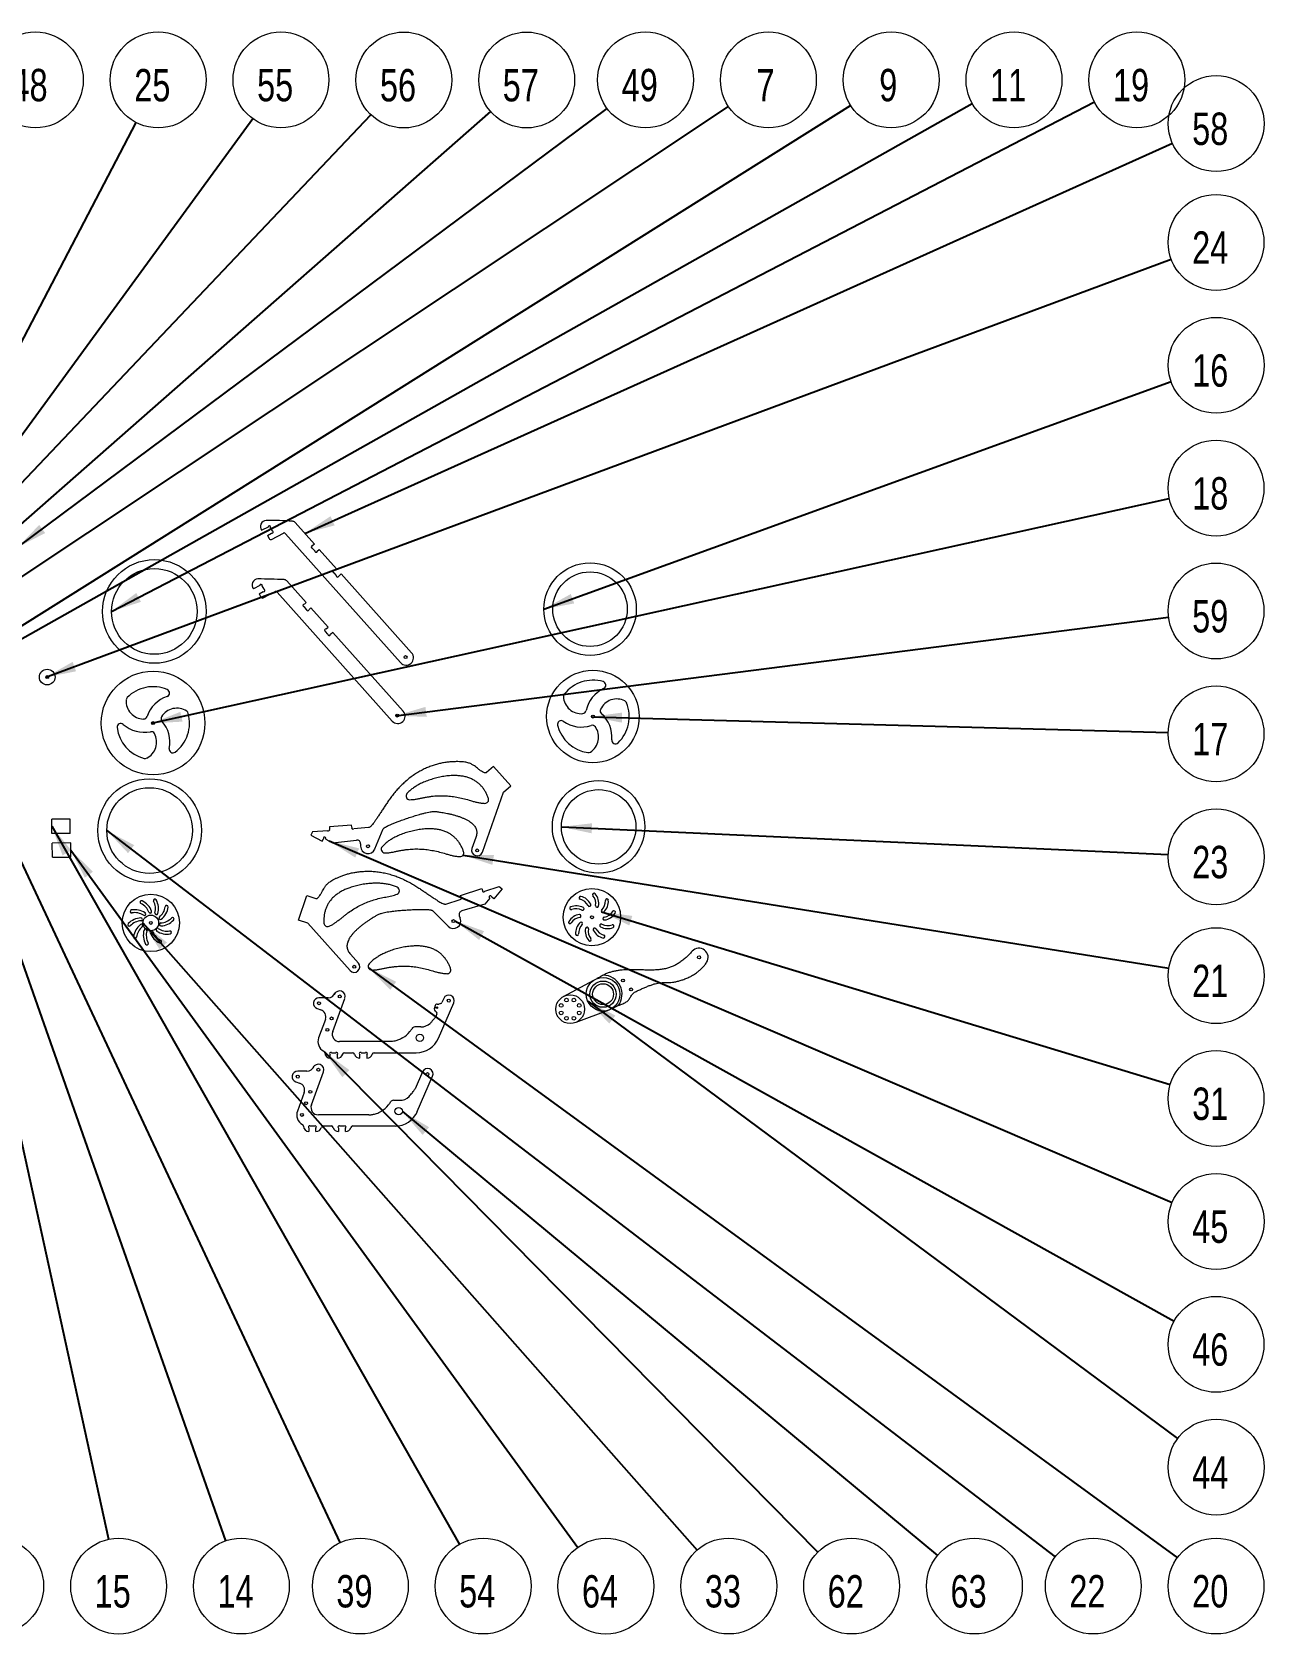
# Paper-space layout 'Feuille1' of a CAD drawing. Header units: millimetres. Extents: x 11 to 540, y -252 to 207.
# Drawn here: x 148.4 to 281.6, y 25.5 to 198.6 of the extents above; entities that cross this region are included whole.
import ezdxf

# ---------------------------------------------------------------- set-up
doc = ezdxf.new("R2010")
doc.units = ezdxf.units.MM
doc.styles.add('SLDTEXTSTYLE0', font='TXT', dxfattribs={"width": 0.75})
doc.dimstyles.new('SLDDIMSTYLE0', dxfattribs={"dimtxt": 0, "dimasz": 3.302, "dimexe": 0, "dimexo": 0.0625, "dimgap": 0, "dimtad": 0, "dimtih": 1, "dimtoh": 1, "dimdec": 0, "dimrnd": 1e-09, "dimzin": 0, "dimdsep": 46, "dimtxsty": 'Standard', "dimsah": 1, "dimcen": 0.09, "dimadec": 0, "dimazin": 0, "dimtfac": 3.302, "dimtdec": 0, "dimtofl": 0, "dimtmove": 0, "dimatfit": 3, "dimfxl": 1, "dimfrac": 2, "dimtolj": 1, "dimtzin": 0, "dimarcsym": 0})

# ---------------------------------------------------------------- blocks, each defined once
blk = doc.blocks.new('SW_NOTE_68')
at = {"color": 0, "linetype": 'Continuous', "lineweight": 0}
blk.add_circle((1.98, 4.78), 5.18, dxfattribs=at)
at = {"color": 0, "linetype": 'Continuous', "lineweight": 0, "insert": (-0.6, 5.97), "char_height": 3.5, "attachment_point": 1, "style": 'SLDTEXTSTYLE0'}
blk.add_mtext('48', dxfattribs=at)
blk = doc.blocks.new('SW_NOTE_69')
at = {"color": 0, "linetype": 'Continuous', "lineweight": 0}
blk.add_circle((2.39, 4.59), 5.18, dxfattribs=at)
at = {"color": 0, "linetype": 'Continuous', "lineweight": 0, "insert": (-0.19, 5.77), "char_height": 3.5, "attachment_point": 1, "style": 'SLDTEXTSTYLE0'}
blk.add_mtext('25', dxfattribs=at)
blk = doc.blocks.new('SW_NOTE_70')
at = {"color": 0, "linetype": 'Continuous', "lineweight": 0}
blk.add_circle((3.05, 4.18), 5.18, dxfattribs=at)
at = {"color": 0, "linetype": 'Continuous', "lineweight": 0, "insert": (0.47, 5.37), "char_height": 3.5, "attachment_point": 1, "style": 'SLDTEXTSTYLE0'}
blk.add_mtext('55', dxfattribs=at)
blk = doc.blocks.new('SW_NOTE_71')
at = {"color": 0, "linetype": 'Continuous', "lineweight": 0}
blk.add_circle((3.56, 3.75), 5.18, dxfattribs=at)
at = {"color": 0, "linetype": 'Continuous', "lineweight": 0, "insert": (0.98, 4.94), "char_height": 3.5, "attachment_point": 1, "style": 'SLDTEXTSTYLE0'}
blk.add_mtext('56', dxfattribs=at)
blk = doc.blocks.new('SW_NOTE_72')
at = {"color": 0, "linetype": 'Continuous', "lineweight": 0}
blk.add_circle((3.89, 3.41), 5.18, dxfattribs=at)
at = {"color": 0, "linetype": 'Continuous', "lineweight": 0, "insert": (1.3, 4.6), "char_height": 3.5, "attachment_point": 1, "style": 'SLDTEXTSTYLE0'}
blk.add_mtext('57', dxfattribs=at)
blk = doc.blocks.new('SW_NOTE_73')
at = {"color": 0, "linetype": 'Continuous', "lineweight": 0}
blk.add_circle((4.15, 3.09), 5.18, dxfattribs=at)
at = {"color": 0, "linetype": 'Continuous', "lineweight": 0, "insert": (1.57, 4.28), "char_height": 3.5, "attachment_point": 1, "style": 'SLDTEXTSTYLE0'}
blk.add_mtext('49', dxfattribs=at)
blk = doc.blocks.new('SW_NOTE_74')
at = {"color": 0, "linetype": 'Continuous', "lineweight": 0}
blk.add_circle((4.31, 2.87), 5.18, dxfattribs=at)
at = {"color": 0, "linetype": 'Continuous', "lineweight": 0, "insert": (3.02, 4.05), "char_height": 3.5, "attachment_point": 1, "style": 'SLDTEXTSTYLE0'}
blk.add_mtext('7', dxfattribs=at)
blk = doc.blocks.new('SW_NOTE_75')
at = {"color": 0, "linetype": 'Continuous', "lineweight": 0}
blk.add_circle((4.38, 2.75), 5.18, dxfattribs=at)
at = {"color": 0, "linetype": 'Continuous', "lineweight": 0, "insert": (3.09, 3.94), "char_height": 3.5, "attachment_point": 1, "style": 'SLDTEXTSTYLE0'}
blk.add_mtext('9', dxfattribs=at)
blk = doc.blocks.new('SW_NOTE_76')
at = {"color": 0, "linetype": 'Continuous', "lineweight": 0}
blk.add_circle((4.51, 2.54), 5.18, dxfattribs=at)
at = {"color": 0, "linetype": 'Continuous', "lineweight": 0, "insert": (1.92, 3.72), "char_height": 3.5, "attachment_point": 1, "style": 'SLDTEXTSTYLE0'}
blk.add_mtext('11', dxfattribs=at)
blk = doc.blocks.new('SW_NOTE_77')
at = {"color": 0, "linetype": 'Continuous', "lineweight": 0}
blk.add_circle((4.59, 2.38), 5.18, dxfattribs=at)
at = {"color": 0, "linetype": 'Continuous', "lineweight": 0, "insert": (2.01, 3.57), "char_height": 3.5, "attachment_point": 1, "style": 'SLDTEXTSTYLE0'}
blk.add_mtext('19', dxfattribs=at)
blk = doc.blocks.new('SW_NOTE_78')
at = {"color": 0, "linetype": 'Continuous', "lineweight": 0}
blk.add_circle((4.72, 2.12), 5.18, dxfattribs=at)
at = {"color": 0, "linetype": 'Continuous', "lineweight": 0, "insert": (2.13, 3.31), "char_height": 3.5, "attachment_point": 1, "style": 'SLDTEXTSTYLE0'}
blk.add_mtext('58', dxfattribs=at)
blk = doc.blocks.new('SW_NOTE_79')
at = {"color": 0, "linetype": 'Continuous', "lineweight": 0}
blk.add_circle((4.85, 1.8), 5.18, dxfattribs=at)
at = {"color": 0, "linetype": 'Continuous', "lineweight": 0, "insert": (2.27, 2.99), "char_height": 3.5, "attachment_point": 1, "style": 'SLDTEXTSTYLE0'}
blk.add_mtext('24', dxfattribs=at)
blk = doc.blocks.new('SW_NOTE_80')
at = {"color": 0, "linetype": 'Continuous', "lineweight": 0}
blk.add_circle((4.87, 1.76), 5.18, dxfattribs=at)
at = {"color": 0, "linetype": 'Continuous', "lineweight": 0, "insert": (2.28, 2.95), "char_height": 3.5, "attachment_point": 1, "style": 'SLDTEXTSTYLE0'}
blk.add_mtext('16', dxfattribs=at)
blk = doc.blocks.new('SW_NOTE_81')
at = {"color": 0, "linetype": 'Continuous', "lineweight": 0}
blk.add_circle((5.05, 1.12), 5.18, dxfattribs=at)
at = {"color": 0, "linetype": 'Continuous', "lineweight": 0, "insert": (2.47, 2.3), "char_height": 3.5, "attachment_point": 1, "style": 'SLDTEXTSTYLE0'}
blk.add_mtext('18', dxfattribs=at)
blk = doc.blocks.new('SW_NOTE_82')
at = {"color": 0, "linetype": 'Continuous', "lineweight": 0}
blk.add_circle((5.13, 0.66), 5.18, dxfattribs=at)
at = {"color": 0, "linetype": 'Continuous', "lineweight": 0, "insert": (2.55, 1.84), "char_height": 3.5, "attachment_point": 1, "style": 'SLDTEXTSTYLE0'}
blk.add_mtext('59', dxfattribs=at)
blk = doc.blocks.new('SW_NOTE_83')
at = {"color": 0, "linetype": 'Continuous', "lineweight": 0}
blk.add_circle((5.17, -0.14), 5.18, dxfattribs=at)
at = {"color": 0, "linetype": 'Continuous', "lineweight": 0, "insert": (2.59, 1.04), "char_height": 3.5, "attachment_point": 1, "style": 'SLDTEXTSTYLE0'}
blk.add_mtext('17', dxfattribs=at)
blk = doc.blocks.new('SW_NOTE_84')
at = {"color": 0, "linetype": 'Continuous', "lineweight": 0}
blk.add_circle((5.17, -0.24), 5.18, dxfattribs=at)
at = {"color": 0, "linetype": 'Continuous', "lineweight": 0, "insert": (2.58, 0.95), "char_height": 3.5, "attachment_point": 1, "style": 'SLDTEXTSTYLE0'}
blk.add_mtext('23', dxfattribs=at)
blk = doc.blocks.new('SW_NOTE_85')
at = {"color": 0, "linetype": 'Continuous', "lineweight": 0}
blk.add_circle((5.11, -0.82), 5.18, dxfattribs=at)
at = {"color": 0, "linetype": 'Continuous', "lineweight": 0, "insert": (2.52, 0.37), "char_height": 3.5, "attachment_point": 1, "style": 'SLDTEXTSTYLE0'}
blk.add_mtext('21', dxfattribs=at)
blk = doc.blocks.new('SW_NOTE_86')
at = {"color": 0, "linetype": 'Continuous', "lineweight": 0}
blk.add_circle((4.95, -1.5), 5.18, dxfattribs=at)
at = {"color": 0, "linetype": 'Continuous', "lineweight": 0, "insert": (2.37, -0.32), "char_height": 3.5, "attachment_point": 1, "style": 'SLDTEXTSTYLE0'}
blk.add_mtext('31', dxfattribs=at)
blk = doc.blocks.new('SW_NOTE_87')
at = {"color": 0, "linetype": 'Continuous', "lineweight": 0}
blk.add_circle((4.76, -2.04), 5.18, dxfattribs=at)
at = {"color": 0, "linetype": 'Continuous', "lineweight": 0, "insert": (2.17, -0.85), "char_height": 3.5, "attachment_point": 1, "style": 'SLDTEXTSTYLE0'}
blk.add_mtext('45', dxfattribs=at)
blk = doc.blocks.new('SW_NOTE_88')
at = {"color": 0, "linetype": 'Continuous', "lineweight": 0}
blk.add_circle((4.16, -3.08), 5.18, dxfattribs=at)
at = {"color": 0, "linetype": 'Continuous', "lineweight": 0, "insert": (1.57, -1.9), "char_height": 3.5, "attachment_point": 1, "style": 'SLDTEXTSTYLE0'}
blk.add_mtext('44', dxfattribs=at)
blk = doc.blocks.new('SW_NOTE_89')
at = {"color": 0, "linetype": 'Continuous', "lineweight": 0}
blk.add_circle((4.52, -2.52), 5.18, dxfattribs=at)
at = {"color": 0, "linetype": 'Continuous', "lineweight": 0, "insert": (1.94, -1.33), "char_height": 3.5, "attachment_point": 1, "style": 'SLDTEXTSTYLE0'}
blk.add_mtext('46', dxfattribs=at)
blk = doc.blocks.new('SW_NOTE_90')
at = {"color": 0, "linetype": 'Continuous', "lineweight": 0}
blk.add_circle((4.18, -3.05), 5.18, dxfattribs=at)
at = {"color": 0, "linetype": 'Continuous', "lineweight": 0, "insert": (1.6, -1.86), "char_height": 3.5, "attachment_point": 1, "style": 'SLDTEXTSTYLE0'}
blk.add_mtext('20', dxfattribs=at)
blk = doc.blocks.new('SW_NOTE_91')
at = {"color": 0, "linetype": 'Continuous', "lineweight": 0}
blk.add_circle((3.98, -3.3), 5.18, dxfattribs=at)
at = {"color": 0, "linetype": 'Continuous', "lineweight": 0, "insert": (1.4, -2.12), "char_height": 3.5, "attachment_point": 1, "style": 'SLDTEXTSTYLE0'}
blk.add_mtext('63', dxfattribs=at)
blk = doc.blocks.new('SW_NOTE_92')
at = {"color": 0, "linetype": 'Continuous', "lineweight": 0}
blk.add_circle((3.64, -3.68), 5.18, dxfattribs=at)
at = {"color": 0, "linetype": 'Continuous', "lineweight": 0, "insert": (1.05, -2.5), "char_height": 3.5, "attachment_point": 1, "style": 'SLDTEXTSTYLE0'}
blk.add_mtext('62', dxfattribs=at)
blk = doc.blocks.new('SW_NOTE_93')
at = {"color": 0, "linetype": 'Continuous', "lineweight": 0}
blk.add_circle((4.11, -3.15), 5.18, dxfattribs=at)
at = {"color": 0, "linetype": 'Continuous', "lineweight": 0, "insert": (1.52, -1.96), "char_height": 3.5, "attachment_point": 1, "style": 'SLDTEXTSTYLE0'}
blk.add_mtext('22', dxfattribs=at)
blk = doc.blocks.new('SW_NOTE_94')
at = {"color": 0, "linetype": 'Continuous', "lineweight": 0}
blk.add_circle((3.43, -3.88), 5.18, dxfattribs=at)
at = {"color": 0, "linetype": 'Continuous', "lineweight": 0, "insert": (0.84, -2.69), "char_height": 3.5, "attachment_point": 1, "style": 'SLDTEXTSTYLE0'}
blk.add_mtext('33', dxfattribs=at)
blk = doc.blocks.new('SW_NOTE_95')
at = {"color": 0, "linetype": 'Continuous', "lineweight": 0}
blk.add_circle((3.04, -4.19), 5.18, dxfattribs=at)
at = {"color": 0, "linetype": 'Continuous', "lineweight": 0, "insert": (0.46, -3), "char_height": 3.5, "attachment_point": 1, "style": 'SLDTEXTSTYLE0'}
blk.add_mtext('64', dxfattribs=at)
blk = doc.blocks.new('SW_NOTE_96')
at = {"color": 0, "linetype": 'Continuous', "lineweight": 0}
blk.add_circle((2.56, -4.5), 5.18, dxfattribs=at)
at = {"color": 0, "linetype": 'Continuous', "lineweight": 0, "insert": (-0.03, -3.31), "char_height": 3.5, "attachment_point": 1, "style": 'SLDTEXTSTYLE0'}
blk.add_mtext('54', dxfattribs=at)
blk = doc.blocks.new('SW_NOTE_97')
at = {"color": 0, "linetype": 'Continuous', "lineweight": 0}
blk.add_circle((2.2, -4.69), 5.18, dxfattribs=at)
at = {"color": 0, "linetype": 'Continuous', "lineweight": 0, "insert": (-0.39, -3.5), "char_height": 3.5, "attachment_point": 1, "style": 'SLDTEXTSTYLE0'}
blk.add_mtext('39', dxfattribs=at)
blk = doc.blocks.new('SW_NOTE_98')
at = {"color": 0, "linetype": 'Continuous', "lineweight": 0}
blk.add_circle((1.72, -4.88), 5.18, dxfattribs=at)
at = {"color": 0, "linetype": 'Continuous', "lineweight": 0, "insert": (-0.87, -3.7), "char_height": 3.5, "attachment_point": 1, "style": 'SLDTEXTSTYLE0'}
blk.add_mtext('14', dxfattribs=at)
blk = doc.blocks.new('SW_NOTE_99')
at = {"color": 0, "linetype": 'Continuous', "lineweight": 0}
blk.add_circle((1.11, -5.06), 5.18, dxfattribs=at)
at = {"color": 0, "linetype": 'Continuous', "lineweight": 0, "insert": (-1.48, -3.87), "char_height": 3.5, "attachment_point": 1, "style": 'SLDTEXTSTYLE0'}
blk.add_mtext('15', dxfattribs=at)
blk = doc.blocks.new('SW_NOTE_100')
at = {"color": 0, "linetype": 'Continuous', "lineweight": 0}
blk.add_circle((0.56, -5.14), 5.18, dxfattribs=at)
at = {"color": 0, "linetype": 'Continuous', "lineweight": 0, "insert": (-0.73, -3.96), "char_height": 3.5, "attachment_point": 1, "style": 'SLDTEXTSTYLE0'}
blk.add_mtext('5', dxfattribs=at)

psp = doc.layouts.new('Feuille1')

# ---------------------------------------------------------------- linework, layer by layer
at = {"color": 7, "linetype": 'Continuous', "lineweight": 15}
for p, q in [((178.93, 143.22), (176.83, 145.57)), ((173.92, 145.07), (173.24, 144.72)), ((173.84, 144.17), (174.28, 144.41)), ((173.84, 144.17), (174.03, 143.82)), ((174.38, 144.67), (174.19, 145.02)), ((174.3, 143.74), (175.57, 144.41)), ((175.79, 144.33), (188.24, 130.42)), ((178.7, 142.78), (178.96, 142.49)), ((178.93, 143.22), (178.75, 143.06)), ((179.24, 142.48), (179.44, 142.66)), ((181.31, 140.57), (179.44, 142.66)), ((181.31, 140.57), (181.1, 140.38)), ((173.01, 138.76), (172.34, 138.4)), ((173.48, 138.36), (173.29, 138.71)), ((178.03, 136.9), (175.93, 139.25)), ((181.03, 140.11), (181.28, 139.82)), ((181.56, 139.78), (181.81, 140)), ((189.43, 131.49), (181.81, 140)), ((172.94, 137.86), (173.38, 138.09)), ((172.94, 137.86), (173.13, 137.51)), ((173.4, 137.42), (174.67, 138.1)), ((174.89, 138.02), (187.34, 124.11)), ((177.85, 136.74), (178.03, 136.9)), ((178.06, 136.17), (177.8, 136.47)), ((178.53, 136.34), (178.34, 136.17)), ((180.41, 134.25), (178.53, 136.34)), ((180.38, 133.5), (180.13, 133.79)), ((180.19, 134.07), (180.41, 134.25)), ((180.91, 133.69), (180.66, 133.46)), ((188.53, 125.17), (180.91, 133.69)), ((198.3, 119.21), (197.51, 118.53)), ((200.14, 117.09), (198.3, 119.21)), ((197.08, 109.93), (199.35, 116.41)), ((199.35, 116.41), (200.14, 117.09)), ((152.54, 113.49), (150.54, 113.49)), ((150.54, 111.97), (150.54, 113.49)), ((152.54, 111.97), (152.54, 113.49)), ((182.94, 112.85), (180.55, 112.67)), ((180.55, 112.67), (180.57, 112.43)), ((182.96, 112.65), (182.94, 112.85)), ((184.77, 112.59), (183.17, 112.47)), ((152.54, 111.97), (150.54, 111.97)), ((152.59, 110.93), (150.59, 110.91)), ((150.61, 109.39), (150.59, 110.91)), ((152.61, 109.41), (152.59, 110.93)), ((178.73, 112.13), (178.54, 111.78)), ((178.54, 111.78), (179.77, 111.11)), ((180.36, 112.26), (178.73, 112.13)), ((179.77, 111.11), (179.91, 111.37)), ((180.15, 111.36), (180.89, 110.95)), ((180.89, 110.95), (183.48, 111.24)), ((183.92, 110.85), (183.92, 110.58)), ((185.46, 110.28), (186.36, 112.46)), ((196.37, 111.53), (195.95, 110.32)), ((150.61, 109.39), (152.61, 109.41)), ((194.73, 105.27), (197.01, 106.02)), ((197.01, 106.02), (197.08, 105.8)), ((197.34, 105.71), (198.89, 106.22)), ((199.21, 105.97), (198.33, 104.88)), ((198.89, 106.22), (199.21, 105.97)), ((177.22, 102.6), (178.11, 105.26)), ((178.11, 105.26), (179.09, 104.93)), ((193.14, 104.33), (194.67, 104.83)), ((194.79, 105.08), (194.73, 105.27)), ((197.35, 104.3), (194.85, 103.58)), ((197.88, 104.96), (197.35, 104.3)), ((198.33, 104.88), (198.1, 105.06)), ((178.2, 102.27), (177.22, 102.6)), ((182.78, 97.15), (178.2, 102.27)), ((193.38, 101.93), (191.72, 103.6)), ((194.59, 103.04), (194.69, 102.8)), ((182.83, 98.9), (183.68, 97.95)), ((205.84, 94.34), (209.12, 96.1)), ((180.41, 94.21), (179.42, 94.21)), ((180.9, 90.55), (182.22, 94.14)), ((181.09, 94.55), (181.16, 94.73)), ((192.35, 89.85), (194, 93.65)), ((192.58, 93.58), (192.38, 93.52)), ((192.9, 94.13), (192.71, 93.69)), ((179.23, 93.03), (179.61, 92.91)), ((180.11, 91.87), (179.38, 89.89)), ((191.98, 93.36), (191.88, 93)), ((192.17, 92.44), (192.1, 92.29)), ((192.13, 92.65), (192.14, 92.64)), ((210.74, 92.87), (207.17, 91.54)), ((190.43, 91.05), (189.77, 91.05)), ((187.11, 89.47), (181.65, 89.47)), ((178.79, 86.63), (178.86, 86.81)), ((180.64, 87.67), (180.64, 88.04)), ((180.79, 88.27), (181.24, 88.27)), ((181.4, 88.04), (181.4, 87.67)), ((182.17, 88.27), (183.06, 88.27)), ((183.84, 87.67), (183.84, 88.04)), ((183.99, 88.27), (184.44, 88.27)), ((184.6, 88.04), (184.6, 87.67)), ((185.37, 88.27), (189.94, 88.27)), ((176.93, 85.11), (177.31, 84.98)), ((178.1, 86.28), (177.12, 86.28)), ((178.6, 82.62), (179.92, 86.21)), ((190.6, 86.2), (189.8, 84.36)), ((190.05, 81.93), (191.7, 85.73)), ((177.81, 83.95), (177.08, 81.96)), ((187.47, 83.13), (188.13, 83.13)), ((184.8, 81.55), (179.35, 81.55)), ((178.33, 80.12), (178.33, 79.75)), ((178.49, 80.35), (178.93, 80.35)), ((179.09, 79.75), (179.09, 80.12)), ((179.87, 80.35), (180.76, 80.35)), ((181.53, 80.12), (181.53, 79.75)), ((181.69, 80.35), (182.13, 80.35)), ((182.29, 79.75), (182.29, 80.12)), ((183.07, 80.35), (187.64, 80.35))]:
    psp.add_line(p, q, dxfattribs=at)
for centre, radius in [((161.62, 135.95), 5.6), ((161.62, 135.95), 4.63), ((208.72, 136.2), 5), ((208.72, 136.2), 4.03), ((188.78, 131.02), 0.16), ((150.04, 128.86), 0.847), ((150.04, 128.86), 0.16), ((161.49, 123.89), 5.6), ((209.03, 124.59), 5), ((187.88, 124.7), 0.16), ((209.03, 124.59), 0.16), ((161.49, 123.89), 0.16), ((161.11, 112.27), 5.6), ((161.11, 112.27), 4.63), ((209.65, 112.67), 5), ((209.65, 112.67), 4.03), ((184.72, 110.58), 0.16), ((196.52, 110.13), 0.16), ((208.93, 102.91), 3.1), ((161.24, 102.29), 3.1), ((161.24, 102.29), 0.847), ((161.24, 102.29), 0.16), ((193.95, 102.49), 0.16), ((208.93, 102.91), 0.16), ((220.5, 98.57), 0.16), ((183.23, 97.55), 0.16), ((210.13, 94.59), 1.82), ((210.13, 94.59), 1.42), ((210.13, 94.59), 1.13), ((212.27, 96.07), 0.16), ((213.16, 95.1), 0.16), ((179.42, 93.61), 0.16), ((181.66, 94.35), 0.16), ((193.45, 93.89), 0.16), ((206.57, 92.97), 1.55), ((205.6, 93.38), 0.2), ((206.17, 93.95), 0.2), ((206.98, 93.95), 0.2), ((207.55, 93.38), 0.2), ((180.78, 91.97), 0.16), ((192.15, 93.13), 0.0917), ((205.6, 92.57), 0.2), ((206.17, 91.99), 0.2), ((206.98, 91.99), 0.2), ((207.55, 92.57), 0.2), ((180.33, 90.74), 0.16), ((190.33, 89.87), 0.4), ((179.35, 86.42), 0.16), ((177.12, 85.68), 0.16), ((191.15, 85.96), 0.16), ((178.48, 84.04), 0.16), ((177.57, 81.55), 0.16), ((178.03, 82.81), 0.16), ((188.03, 81.95), 0.4)]:
    psp.add_circle(centre, radius, dxfattribs=at)
for centre, radius, start, end in [((173.72, 145.13), 0.638, 90, 221.0809), ((173.72, 91.16), 54.62, 87.0263, 90), ((176.53, 145.3), 0.4, 41.8357, 87.0263), ((174.05, 145.05), 0.14, 349.9734, 169.9734), ((174.21, 143.91), 0.2, 207.9115, 297.9115), ((174.33, 144.54), 0.14, 249.8001, 69.8001), ((175.76, 144.06), 0.4, 107.5623, 117.9115), ((175.49, 144.07), 0.4, 41.8357, 68.3184), ((178.73, 142.92), 0.14, 81.2496, 261.2496), ((179.1, 142.48), 0.14, 178.7672, 0.2278), ((181.06, 140.25), 0.14, 76.5037, 256.5037), ((172.82, 138.82), 0.638, 90, 221.0809), ((172.82, 84.84), 54.62, 87.0263, 90), ((173.15, 138.73), 0.14, 349.9734, 169.9734), ((175.63, 138.99), 0.4, 41.8357, 87.0263), ((181.42, 139.8), 0.14, 171.7996, 351.7996), ((173.3, 137.6), 0.2, 207.9115, 297.9115), ((173.43, 138.22), 0.14, 249.8001, 69.8001), ((174.86, 137.74), 0.4, 107.5623, 117.9115), ((174.59, 137.75), 0.4, 41.8357, 68.3184), ((177.82, 136.6), 0.14, 81.2496, 261.2496), ((178.2, 136.17), 0.14, 178.7672, 0.2278), ((180.16, 133.93), 0.14, 76.5037, 256.5037), ((180.52, 133.48), 0.14, 171.7996, 351.7996), ((188.84, 130.95), 0.8, 221.8357, 41.8357), ((209.03, 124.59), 3.93, 73.7094, 142.0479), ((210.02, 127.98), 0.4, 294.8117, 73.7094), ((160.51, 126.26), 1.94, 176.4549, 268.1085), ((158.98, 126.36), 0.4, 135.4529, 176.4549), ((161.49, 123.89), 3.93, 67.1144, 135.5576), ((164.05, 123.54), 3.38, 108.2167, 161.5849), ((162.87, 127.13), 0.4, 287.7191, 68.0515), ((206.25, 126.76), 0.4, 142.0479, 183.0498), ((207.78, 126.84), 1.94, 183.0498, 274.7133), ((211.61, 124.55), 3.38, 114.8117, 168.3073), ((211.61, 124.55), 1.94, 63.0498, 154.7133), ((164.05, 123.55), 1.94, 56.4549, 148.1085), ((161.5, 123.88), 3.93, 307.1144, 15.5576), ((164.9, 124.83), 0.4, 15.4529, 56.4549), ((187.94, 124.64), 0.8, 221.8357, 41.8357), ((207.9, 125.31), 0.4, 274.7133, 348.3073), ((210.22, 125.2), 0.4, 154.7133, 228.3073), ((207.7, 122.38), 3.38, 354.8117, 48.3073), ((209.03, 124.59), 3.93, 313.7094, 22.0479), ((212.31, 125.92), 0.4, 22.0479, 63.0498), ((157.99, 123.45), 0.4, 47.7191, 188.0515), ((161.49, 123.88), 3.93, 187.1144, 255.5576), ((160.52, 126.27), 3.38, 228.2167, 281.5849), ((160.46, 124.73), 0.4, 268.059, 342.7876), ((161.28, 122.56), 0.4, 28.059, 102.7876), ((162.75, 124.36), 0.4, 148.059, 222.7876), ((159.92, 121.84), 3.38, 348.2167, 41.5849), ((205.6, 123.75), 0.4, 54.8117, 193.7094), ((209.03, 124.59), 3.93, 193.7094, 262.0479), ((207.78, 126.84), 3.38, 234.8117, 288.3073), ((207.7, 122.38), 1.94, 303.0498, 34.7133), ((208.97, 123.25), 0.4, 34.7133, 108.3073), ((159.93, 121.84), 1.94, 296.4549, 28.1085), ((211.47, 122.04), 0.4, 174.8117, 313.7094), ((160.61, 120.46), 0.4, 255.4529, 296.4549), ((163.62, 121.07), 0.4, 167.7191, 308.0515), ((208.54, 121.09), 0.4, 262.0479, 303.0498), ((189.23, 116.01), 0.4, 138.3489, 268.5547), ((197.36, 115.61), 0.4, 268.8451, 17.7156), ((183.08, 112.58), 0.14, 152.243, 306.7932), ((180.03, 111.43), 0.14, 327.1515, 207.0203), ((180.44, 112.37), 0.14, 233.1014, 27.948), ((183.52, 110.85), 0.4, 0, 96.5245), ((184.72, 110.58), 0.8, 180, 337.6088), ((186.55, 110.26), 0.4, 138.3489, 268.5547), ((194.67, 109.86), 0.4, 268.8451, 17.7156), ((196.52, 110.13), 0.6, 160.7142, 340.7142), ((187.71, 105.78), 0.4, 293.9679, 64.1738), ((197.22, 105.78), 0.14, 174.5747, 329.4213), ((160.23, 104.53), 0.16, 63.8748, 243.8748), ((159.4, 102.82), 1.75, 21.048, 63.8748), ((159.4, 102.82), 2.07, 21.048, 63.8748), ((161.68, 104.72), 0.16, 27.8748, 207.8748), ((160, 103.83), 1.75, 345.048, 27.8748), ((160, 103.83), 2.07, 345.048, 27.8748), ((161.07, 104.29), 1.75, 309.048, 351.8748), ((161.07, 104.29), 2.07, 309.048, 351.8748), ((162.96, 104.03), 0.16, 351.8748, 171.8748), ((194.7, 104.97), 0.14, 255.7295, 50.2797), ((197.96, 105.08), 0.14, 355.5023, 235.3711), ((206.69, 103.88), 0.16, 111.7286, 291.7286), ((207.24, 102.51), 1.63, 62.3584, 111.7286), ((207.69, 105), 0.16, 75.7286, 255.7286), ((207.33, 103.58), 1.31, 26.3584, 75.7286), ((207.33, 103.58), 1.63, 26.3584, 75.7286), ((207.92, 103.81), 0.16, 242.3584, 62.3583), ((208.65, 104.23), 0.16, 206.3584, 26.3583), ((209.16, 105.33), 0.16, 39.7286, 219.7286), ((208.03, 104.39), 1.31, 350.3584, 39.7286), ((208.03, 104.39), 1.63, 350.3584, 39.7286), ((209.48, 104.14), 0.16, 170.3584, 350.3583), ((209.07, 104.64), 1.31, 314.3584, 3.7286), ((209.07, 104.64), 1.63, 314.3584, 3.7286), ((210.54, 104.73), 0.16, 3.7286, 183.7286), ((158.91, 102.1), 0.16, 135.8748, 315.8748), ((160.28, 100.77), 2.07, 93.048, 135.8748), ((159.18, 103.53), 0.16, 99.8748, 279.8748), ((160.28, 100.77), 1.75, 93.048, 135.8748), ((159.5, 101.65), 2.07, 57.048, 99.8748), ((159.5, 101.65), 1.75, 57.048, 99.8748), ((160.22, 101.99), 0.16, 309.048, 129.048), ((160.18, 102.67), 0.16, 273.048, 93.048), ((160.54, 103.25), 0.16, 237.048, 57.048), ((161.17, 103.51), 0.16, 201.048, 21.048), ((161.84, 103.34), 0.16, 165.048, 345.048), ((162.28, 102.82), 0.16, 129.048, 309.048), ((162.32, 102.13), 0.16, 93.048, 273.048), ((162.22, 104.04), 1.75, 273.048, 315.8748), ((162.22, 104.04), 2.07, 273.048, 315.8748), ((163.59, 102.71), 0.16, 315.8748, 135.8748), ((180.35, 102.3), 0.4, 184.807, 293.6776), ((193.95, 102.49), 0.8, 224.9139, 22.5227), ((194.96, 103.2), 0.4, 105.9981, 202.5227), ((206.55, 102.38), 0.16, 147.7286, 327.7286), ((207.8, 101.59), 1.63, 98.3584, 147.7286), ((207.8, 101.59), 1.31, 98.3584, 147.7286), ((207.24, 102.51), 1.31, 62.3584, 111.7286), ((208.79, 101.18), 1.63, 134.3584, 183.7286), ((207.58, 103.05), 0.16, 278.3584, 98.3583), ((207.76, 102.23), 0.16, 314.3584, 134.3583), ((209.93, 102), 0.16, 62.3584, 242.3583), ((210.1, 103.58), 0.16, 134.3584, 314.3583), ((210.62, 103.31), 1.31, 242.3584, 291.7286), ((210.27, 102.77), 0.16, 98.3584, 278.3583), ((210.06, 104.22), 1.31, 278.3584, 327.7286), ((210.06, 104.22), 1.63, 278.3584, 327.7286), ((211.3, 103.44), 0.16, 327.7286, 147.7286), ((161.42, 100.51), 2.07, 129.048, 171.8748), ((159.54, 100.78), 0.16, 171.8748, 351.8748), ((161.42, 100.51), 1.75, 129.048, 171.8748), ((162.5, 100.97), 2.07, 165.048, 207.8748), ((160.66, 101.47), 0.16, 345.048, 165.048), ((162.5, 100.97), 1.75, 165.048, 207.8748), ((161.32, 101.3), 0.16, 115.3954, 201.048), ((163.1, 101.98), 2.07, 201.048, 243.8748), ((161.32, 101.3), 0.16, 21.048, 74.1885), ((163.1, 101.98), 1.75, 201.048, 243.8748), ((161.96, 101.55), 0.16, 57.048, 237.048), ((162.99, 103.15), 2.07, 237.048, 279.8748), ((162.99, 103.15), 1.75, 237.048, 279.8748), ((162.26, 100.27), 0.16, 243.8748, 63.8748), ((163.32, 101.28), 0.16, 279.8748, 99.8748), ((207.32, 101.08), 0.16, 183.7286, 3.7286), ((208.79, 101.18), 1.31, 134.3584, 183.7286), ((209.83, 101.43), 1.63, 170.3584, 219.7286), ((208.38, 101.67), 0.16, 350.3584, 170.3583), ((209.83, 101.43), 1.31, 170.3584, 219.7286), ((208.7, 100.48), 0.16, 219.7286, 39.7286), ((209.21, 101.58), 0.16, 26.3584, 206.3583), ((210.53, 102.24), 1.63, 206.3584, 255.7286), ((210.53, 102.24), 1.31, 206.3584, 255.7286), ((210.62, 103.31), 1.63, 242.3584, 291.7286), ((210.17, 100.81), 0.16, 255.7286, 75.7286), ((211.16, 101.94), 0.16, 291.7286, 111.7286), ((160.82, 100.08), 0.16, 207.8748, 27.8748), ((220.5, 98.57), 0.99, 325.853, 138.143), ((183.23, 97.55), 0.6, 221.8084, 41.8084), ((185.14, 97.6), 0.4, 138.3489, 268.5547), ((193.27, 97.2), 0.4, 268.8451, 17.7156), ((210.13, 94.59), 2.05, 323.1028, 89.6049), ((179.42, 93.61), 0.603, 89.911, 251.648), ((180.41, 95.01), 0.8, 269.911, 339.8465), ((181.66, 94.35), 0.6, 339.8465, 159.8465), ((192.17, 93.31), 0.2, 81.1796, 165), ((192.27, 93.9), 0.4, 261.1796, 286.3723), ((192.53, 93.77), 0.2, 286.3723, 336.5242), ((193.45, 93.89), 0.6, 336.5242, 156.5242), ((179.36, 92.15), 0.8, 339.8465, 71.648), ((192.08, 92.95), 0.2, 165, 243.9674), ((191.81, 92.41), 0.4, 37.1631, 63.9674), ((191.98, 92.52), 0.2, 336.5242, 37.1631), ((181.65, 90.27), 0.8, 159.8465, 270), ((187.11, 92.22), 2.71, 299.9292, 322.0991), ((187.39, 91.99), 2.35, 322.0991, 331.277), ((189.77, 90.69), 0.36, 90, 151.277), ((190.43, 92.54), 1.49, 270, 313.61), ((180.51, 89.47), 1.2, 159.8465, 241.3292), ((179.84, 88.24), 0.2, 2.0183, 61.3292), ((180.71, 88.16), 0.14, 55.3608, 235.3608), ((181.32, 88.16), 0.14, 304.6392, 124.6392), ((183.91, 88.16), 0.14, 55.3608, 235.3608), ((184.52, 88.16), 0.14, 304.6392, 124.6392), ((189.94, 90.9), 2.63, 270, 336.5242), ((178.11, 87.08), 0.8, 269.911, 339.8465), ((179.35, 86.42), 0.6, 339.8465, 159.8465), ((180.64, 88.27), 0.6, 182.0183, 270), ((181.4, 88.27), 0.6, 270, 345.5225), ((182.17, 88.07), 0.2, 90, 165.5225), ((183.06, 88.07), 0.2, 14.4775, 90), ((183.84, 88.27), 0.6, 194.4775, 270), ((184.6, 88.27), 0.6, 270, 345.5225), ((185.37, 88.07), 0.2, 90, 165.5225), ((191.15, 85.96), 0.6, 336.5242, 156.5242), ((177.12, 85.68), 0.603, 89.911, 251.648), ((177.06, 84.22), 0.8, 339.8465, 71.648), ((187.47, 82.77), 0.36, 90, 151.277), ((188.13, 84.61), 1.49, 270, 313.61), ((178.21, 81.55), 1.2, 159.8465, 241.3292), ((179.35, 82.35), 0.8, 159.8465, 270), ((184.8, 84.29), 2.71, 299.9292, 322.0991), ((185.09, 84.07), 2.35, 322.0991, 331.277), ((187.64, 82.97), 2.63, 270, 336.5242), ((177.53, 80.32), 0.2, 2.0183, 61.3292), ((178.33, 80.35), 0.6, 182.0183, 270), ((178.41, 80.23), 0.14, 55.3608, 235.3608), ((179.01, 80.23), 0.14, 304.6392, 124.6392), ((179.09, 80.35), 0.6, 270, 345.5225), ((179.87, 80.15), 0.2, 90, 165.5225), ((180.76, 80.15), 0.2, 14.4775, 90), ((181.53, 80.35), 0.6, 194.4775, 270), ((181.61, 80.23), 0.14, 55.3608, 235.3608), ((182.21, 80.23), 0.14, 304.6392, 124.6392), ((182.29, 80.35), 0.6, 270, 345.5225), ((183.07, 80.15), 0.2, 90, 165.5225)]:
    psp.add_arc(centre, radius, start, end, dxfattribs=at)
for points, knots in [([(197.51, 118.53), (197.5, 118.52), (197.47, 118.5), (197.4, 118.5), (197.33, 118.51), (197.22, 118.55), (197.08, 118.62), (196.87, 118.75), (196.66, 118.91), (196.44, 119.09), (196.25, 119.24), (196.09, 119.35), (195.95, 119.43), (195.79, 119.51), (195.61, 119.57), (195.41, 119.63), (195.17, 119.67), (194.9, 119.7), (194.59, 119.72), (194.24, 119.72), (193.85, 119.71), (193.44, 119.68), (193, 119.62), (192.55, 119.53), (192.1, 119.42), (191.63, 119.27), (191.16, 119.09), (190.68, 118.87), (190.2, 118.61), (189.72, 118.32), (189.24, 117.98), (188.81, 117.62), (188.41, 117.25), (188.05, 116.89), (187.69, 116.49), (187.35, 116.06), (187.03, 115.63), (186.74, 115.21), (186.48, 114.82), (186.23, 114.43), (185.99, 114.06), (185.76, 113.72), (185.56, 113.41), (185.38, 113.16), (185.22, 112.95), (185.08, 112.79), (184.96, 112.68), (184.86, 112.61), (184.8, 112.6), (184.77, 112.59)], [0, 0, 0, 0, 0.0032596, 0.0069737, 0.0113834, 0.0165202, 0.0286524, 0.0424221, 0.0612355, 0.0787962, 0.0957183, 0.1053801, 0.1154461, 0.1262028, 0.1379713, 0.1510956, 0.1659298, 0.1828286, 0.2021418, 0.2241486, 0.2485246, 0.2746292, 0.3019256, 0.3302734, 0.3596567, 0.3900772, 0.4215557, 0.4542497, 0.488112, 0.5232254, 0.5596934, 0.5976396, 0.6285855, 0.6606081, 0.6937899, 0.7282149, 0.7636771, 0.7935039, 0.8230854, 0.8519448, 0.8795988, 0.9055621, 0.9293529, 0.9481181, 0.9645338, 0.9783329, 0.9872184, 0.9943737, 1, 1, 1, 1]), ([(197.74, 115.73), (197.7, 115.85), (197.62, 116.08), (197.45, 116.41), (197.25, 116.73), (197.03, 117.02), (196.77, 117.28), (196.5, 117.52), (196.18, 117.72), (195.82, 117.9), (195.43, 118.04), (195.01, 118.14), (194.58, 118.2), (194.14, 118.22), (193.64, 118.21), (193.08, 118.16), (192.47, 118.05), (191.87, 117.9), (191.28, 117.72), (190.76, 117.52), (190.3, 117.3), (189.91, 117.08), (189.55, 116.84), (189.22, 116.57), (189.03, 116.38), (188.93, 116.28)], [0, 0, 0, 0, 0.035283, 0.070899, 0.106606, 0.142165, 0.177366, 0.212056, 0.246328, 0.28623, 0.326467, 0.36733, 0.408976, 0.451446, 0.494687, 0.553773, 0.613539, 0.673376, 0.732644, 0.790758, 0.835278, 0.878568, 0.920481, 0.960948, 1, 1, 1, 1]), ([(189.22, 115.61), (189.34, 115.61), (189.58, 115.62), (189.94, 115.67), (190.31, 115.74), (190.67, 115.82), (191.04, 115.89), (191.41, 115.95), (191.88, 116.01), (192.46, 116.04), (193.13, 116.03), (193.81, 115.97), (194.48, 115.87), (195.15, 115.71), (195.71, 115.54), (196.19, 115.4), (196.58, 115.31), (196.96, 115.23), (197.22, 115.22), (197.35, 115.21)], [0, 0, 0, 0, 0.043329, 0.087573, 0.132637, 0.178142, 0.223619, 0.268849, 0.313866, 0.395997, 0.477887, 0.55985, 0.642202, 0.725258, 0.808855, 0.857768, 0.906008, 0.953392, 1, 1, 1, 1]), ([(186.36, 112.46), (186.37, 112.47), (186.4, 112.51), (186.46, 112.56), (186.53, 112.61), (186.65, 112.67), (186.81, 112.76), (187.05, 112.87), (187.35, 113), (187.7, 113.14), (188.13, 113.3), (188.62, 113.48), (189.17, 113.67), (189.72, 113.85), (190.21, 114), (190.62, 114.11), (190.96, 114.19), (191.27, 114.26), (191.53, 114.3), (191.74, 114.33), (191.91, 114.34), (192.08, 114.33), (192.25, 114.31), (192.46, 114.27), (192.71, 114.23), (193, 114.18), (193.31, 114.12), (193.65, 114.05), (194, 113.96), (194.35, 113.86), (194.67, 113.75), (194.98, 113.63), (195.27, 113.5), (195.55, 113.35), (195.8, 113.19), (196, 113.02), (196.16, 112.86), (196.28, 112.7), (196.37, 112.53), (196.44, 112.35), (196.48, 112.16), (196.48, 111.96), (196.45, 111.74), (196.4, 111.6), (196.37, 111.53)], [0, 0, 0, 0, 0.004877, 0.011868, 0.018854, 0.027099, 0.044735, 0.065727, 0.094438, 0.126416, 0.160829, 0.209283, 0.258802, 0.307806, 0.354896, 0.386532, 0.416008, 0.442844, 0.466578, 0.482769, 0.49673, 0.509749, 0.523853, 0.541356, 0.562747, 0.587431, 0.614757, 0.64408, 0.674771, 0.706218, 0.734173, 0.761881, 0.788997, 0.815218, 0.840315, 0.864161, 0.881237, 0.897709, 0.913749, 0.929632, 0.945727, 0.962488, 0.980412, 1, 1, 1, 1]), ([(195.05, 109.98), (195.01, 110.1), (194.93, 110.33), (194.76, 110.66), (194.57, 110.97), (194.34, 111.27), (194.09, 111.53), (193.81, 111.76), (193.5, 111.97), (193.14, 112.15), (192.74, 112.29), (192.33, 112.38), (191.9, 112.44), (191.46, 112.47), (190.96, 112.46), (190.4, 112.4), (189.79, 112.3), (189.18, 112.15), (188.6, 111.97), (188.07, 111.77), (187.62, 111.55), (187.22, 111.33), (186.86, 111.09), (186.53, 110.82), (186.34, 110.62), (186.25, 110.52)], [0, 0, 0, 0, 0.035283, 0.070899, 0.106606, 0.142165, 0.177366, 0.212056, 0.246328, 0.28623, 0.326467, 0.36733, 0.408976, 0.451446, 0.494687, 0.553773, 0.613539, 0.673376, 0.732644, 0.790758, 0.835278, 0.878568, 0.920481, 0.960948, 1, 1, 1, 1]), ([(186.54, 109.86), (186.66, 109.86), (186.9, 109.86), (187.26, 109.92), (187.62, 109.99), (187.99, 110.07), (188.36, 110.14), (188.73, 110.2), (189.2, 110.25), (189.77, 110.29), (190.45, 110.28), (191.12, 110.22), (191.79, 110.11), (192.46, 109.96), (193.03, 109.79), (193.51, 109.65), (193.89, 109.55), (194.28, 109.48), (194.54, 109.47), (194.66, 109.46)], [0, 0, 0, 0, 0.043329, 0.087573, 0.132637, 0.178142, 0.223619, 0.268849, 0.313866, 0.395997, 0.477887, 0.55985, 0.642202, 0.725258, 0.808855, 0.857768, 0.906008, 0.953392, 1, 1, 1, 1]), ([(179.09, 104.93), (179.11, 104.93), (179.15, 104.92), (179.21, 104.95), (179.27, 104.98), (179.35, 105.06), (179.46, 105.19), (179.6, 105.38), (179.74, 105.61), (179.87, 105.87), (179.98, 106.07), (180.09, 106.24), (180.19, 106.37), (180.31, 106.5), (180.45, 106.62), (180.62, 106.75), (180.82, 106.88), (181.06, 107.02), (181.34, 107.15), (181.66, 107.29), (182.02, 107.43), (182.42, 107.56), (182.84, 107.67), (183.29, 107.76), (183.76, 107.83), (184.24, 107.87), (184.75, 107.88), (185.27, 107.87), (185.81, 107.81), (186.37, 107.72), (186.94, 107.59), (187.48, 107.43), (187.99, 107.24), (188.46, 107.04), (188.94, 106.81), (189.43, 106.55), (189.88, 106.27), (190.31, 106), (190.7, 105.73), (191.08, 105.47), (191.45, 105.22), (191.79, 104.99), (192.1, 104.79), (192.36, 104.62), (192.59, 104.49), (192.78, 104.4), (192.93, 104.34), (193.04, 104.32), (193.11, 104.33), (193.14, 104.33)], [0, 0, 0, 0, 0.00326, 0.006974, 0.011383, 0.01652, 0.028652, 0.042422, 0.061235, 0.078796, 0.095718, 0.10538, 0.115446, 0.126203, 0.137971, 0.151096, 0.16593, 0.182829, 0.202142, 0.224149, 0.248525, 0.274629, 0.301926, 0.330273, 0.359657, 0.390077, 0.421556, 0.45425, 0.488112, 0.523225, 0.559693, 0.59764, 0.628586, 0.660608, 0.69379, 0.728215, 0.763677, 0.793504, 0.823085, 0.851945, 0.879599, 0.905562, 0.929353, 0.948118, 0.964534, 0.978333, 0.987218, 0.994374, 1, 1, 1, 1]), ([(187.88, 106.14), (187.75, 106.2), (187.48, 106.32), (187.05, 106.44), (186.59, 106.52), (186.11, 106.57), (185.62, 106.59), (185.09, 106.57), (184.51, 106.52), (183.91, 106.42), (183.32, 106.28), (182.79, 106.12), (182.32, 105.94), (181.93, 105.75), (181.55, 105.53), (181.21, 105.28), (180.89, 105), (180.63, 104.7), (180.42, 104.39), (180.25, 104.07), (180.12, 103.73), (180.02, 103.37), (179.96, 103), (179.94, 102.63), (179.95, 102.39), (179.96, 102.27)], [0, 0, 0, 0, 0.041461, 0.084518, 0.129198, 0.175401, 0.222939, 0.271555, 0.329818, 0.388598, 0.447288, 0.505312, 0.548553, 0.591023, 0.632669, 0.673532, 0.713769, 0.753671, 0.787944, 0.822634, 0.857835, 0.893394, 0.929101, 0.964717, 1, 1, 1, 1]), ([(180.51, 101.93), (180.62, 101.98), (180.84, 102.09), (181.14, 102.28), (181.44, 102.5), (181.73, 102.73), (182.02, 102.96), (182.32, 103.2), (182.7, 103.48), (183.18, 103.81), (183.77, 104.14), (184.38, 104.43), (185.01, 104.68), (185.66, 104.88), (186.21, 105.01), (186.65, 105.09), (186.96, 105.15), (187.28, 105.22), (187.58, 105.3), (187.77, 105.38), (187.87, 105.41)], [0, 0, 0, 0, 0.043121, 0.086892, 0.131405, 0.176545, 0.222072, 0.267696, 0.313152, 0.395845, 0.477978, 0.559868, 0.64183, 0.724175, 0.807209, 0.846578, 0.88578, 0.92452, 0.962597, 1, 1, 1, 1]), ([(191.72, 103.6), (191.7, 103.61), (191.66, 103.63), (191.59, 103.65), (191.5, 103.67), (191.37, 103.69), (191.19, 103.7), (190.92, 103.71), (190.6, 103.72), (190.22, 103.71), (189.77, 103.7), (189.24, 103.68), (188.66, 103.64), (188.08, 103.6), (187.58, 103.54), (187.15, 103.49), (186.81, 103.44), (186.5, 103.38), (186.24, 103.32), (186.03, 103.26), (185.87, 103.21), (185.72, 103.13), (185.57, 103.05), (185.39, 102.94), (185.17, 102.81), (184.93, 102.65), (184.66, 102.47), (184.38, 102.27), (184.09, 102.06), (183.81, 101.83), (183.55, 101.6), (183.31, 101.38), (183.09, 101.14), (182.89, 100.9), (182.72, 100.65), (182.6, 100.42), (182.52, 100.21), (182.47, 100.02), (182.44, 99.83), (182.45, 99.64), (182.49, 99.45), (182.57, 99.26), (182.68, 99.07), (182.78, 98.96), (182.83, 98.9)], [0, 0, 0, 0, 0.004877, 0.011868, 0.018854, 0.027099, 0.044735, 0.065727, 0.094438, 0.126416, 0.160829, 0.209283, 0.258802, 0.307806, 0.354896, 0.386532, 0.416008, 0.442844, 0.466578, 0.482769, 0.49673, 0.509749, 0.523853, 0.541356, 0.562747, 0.587431, 0.614757, 0.64408, 0.674771, 0.706218, 0.734173, 0.761881, 0.788997, 0.815218, 0.840315, 0.864161, 0.881237, 0.897709, 0.913749, 0.929632, 0.945727, 0.962488, 0.980412, 1, 1, 1, 1]), ([(193.65, 97.33), (193.61, 97.44), (193.52, 97.67), (193.36, 98), (193.16, 98.32), (192.94, 98.61), (192.68, 98.88), (192.41, 99.11), (192.09, 99.31), (191.73, 99.49), (191.34, 99.63), (190.92, 99.73), (190.49, 99.79), (190.05, 99.81), (189.55, 99.8), (188.99, 99.75), (188.38, 99.64), (187.78, 99.5), (187.19, 99.31), (186.67, 99.11), (186.21, 98.89), (185.82, 98.67), (185.46, 98.43), (185.13, 98.17), (184.94, 97.97), (184.84, 97.87)], [0, 0, 0, 0, 0.035283, 0.070899, 0.106606, 0.142165, 0.177366, 0.212056, 0.246328, 0.28623, 0.326467, 0.36733, 0.408976, 0.451446, 0.494687, 0.553773, 0.613539, 0.673376, 0.732644, 0.790758, 0.835278, 0.878568, 0.920481, 0.960948, 1, 1, 1, 1]), ([(219.76, 99.23), (219.64, 99.09), (219.4, 98.83), (219.03, 98.48), (218.65, 98.18), (218.27, 97.92), (217.89, 97.7), (217.5, 97.53), (217.08, 97.39), (216.63, 97.29), (216.15, 97.23), (215.66, 97.2), (215.15, 97.19), (214.6, 97.2), (213.99, 97.22), (213.34, 97.24), (212.69, 97.23), (212.13, 97.2), (211.65, 97.13), (211.26, 97.06), (210.88, 96.95), (210.5, 96.82), (210.27, 96.7), (210.15, 96.64)], [0, 0, 0, 0, 0.053071, 0.10255, 0.149, 0.19304, 0.235347, 0.276638, 0.317647, 0.363265, 0.409906, 0.457674, 0.506491, 0.556162, 0.619034, 0.682224, 0.745173, 0.807465, 0.84621, 0.884671, 0.922967, 0.961307, 1, 1, 1, 1]), ([(185.13, 97.2), (185.25, 97.2), (185.49, 97.21), (185.85, 97.26), (186.22, 97.33), (186.58, 97.41), (186.95, 97.49), (187.32, 97.54), (187.79, 97.6), (188.36, 97.63), (189.04, 97.62), (189.72, 97.56), (190.39, 97.46), (191.06, 97.3), (191.62, 97.13), (192.1, 96.99), (192.49, 96.9), (192.87, 96.83), (193.13, 96.81), (193.26, 96.8)], [0, 0, 0, 0, 0.0433285, 0.0875726, 0.1326374, 0.1781416, 0.2236188, 0.2688486, 0.3138659, 0.3959967, 0.4778866, 0.5598496, 0.6422019, 0.7252579, 0.8088551, 0.8577676, 0.9060077, 0.9533921, 1, 1, 1, 1]), ([(211.77, 93.36), (211.86, 93.39), (212.03, 93.46), (212.27, 93.55), (212.47, 93.65), (212.64, 93.75), (212.8, 93.87), (212.93, 94.01), (213.04, 94.18), (213.14, 94.36), (213.24, 94.53), (213.37, 94.68), (213.54, 94.8), (213.71, 94.9), (213.96, 95.01), (214.28, 95.16), (214.65, 95.32), (215.03, 95.48), (215.4, 95.61), (215.74, 95.72), (216.06, 95.79), (216.36, 95.83), (216.63, 95.85), (216.9, 95.85), (217.18, 95.85), (217.48, 95.86), (217.81, 95.9), (218.18, 95.98), (218.57, 96.09), (218.98, 96.23), (219.4, 96.41), (219.81, 96.63), (220.19, 96.87), (220.52, 97.13), (220.81, 97.39), (221.09, 97.69), (221.24, 97.9), (221.32, 98.01)], [0, 0, 0, 0, 0.026105, 0.04886, 0.068933, 0.087092, 0.104265, 0.121555, 0.140124, 0.158364, 0.176846, 0.194883, 0.212752, 0.231058, 0.249857, 0.28733, 0.325121, 0.36229, 0.397917, 0.431122, 0.46109, 0.487631, 0.51211, 0.536, 0.560639, 0.587369, 0.617608, 0.651811, 0.689339, 0.728709, 0.770072, 0.812928, 0.856874, 0.891985, 0.927526, 0.963502, 1, 1, 1, 1]), ([(210.15, 96.64), (210.09, 96.61), (209.96, 96.54), (209.78, 96.45), (209.61, 96.35), (209.49, 96.3), (209.44, 96.27)], [0, 0, 0, 0, 0.260782, 0.533019, 0.759285, 1, 1, 1, 1]), ([(192.1, 92.29), (192.08, 92.25), (192.04, 92.17), (191.95, 92.04), (191.83, 91.88), (191.66, 91.69), (191.53, 91.54), (191.46, 91.46)], [0, 0, 0, 0, 0.121256, 0.266391, 0.436067, 0.696309, 1, 1, 1, 1]), ([(211.15, 93.08), (211.26, 93.12), (211.47, 93.21), (211.68, 93.31), (211.77, 93.36)], [0, 0, 0, 0, 0.527923, 1, 1, 1, 1]), ([(188.46, 89.87), (188.38, 89.82), (188.24, 89.75), (188.03, 89.65), (187.83, 89.58), (187.61, 89.52), (187.37, 89.48), (187.19, 89.48), (187.11, 89.47)], [0, 0, 0, 0, 0.181076, 0.344379, 0.492663, 0.628547, 0.822674, 1, 1, 1, 1]), ([(189.15, 83.54), (189.21, 83.6), (189.32, 83.72), (189.47, 83.89), (189.6, 84.06), (189.72, 84.21), (189.77, 84.32), (189.8, 84.36)], [0, 0, 0, 0, 0.246611, 0.46532, 0.656382, 0.846591, 1, 1, 1, 1]), ([(184.8, 81.55), (184.84, 81.55), (184.93, 81.55), (185.07, 81.56), (185.23, 81.59), (185.43, 81.63), (185.65, 81.7), (185.9, 81.8), (186.07, 81.89), (186.16, 81.94)], [0, 0, 0, 0, 0.077545, 0.176408, 0.295498, 0.434193, 0.600416, 0.788603, 1, 1, 1, 1])]:
    psp.add_open_spline(points, degree=3, knots=knots, dxfattribs=at)

# ---------------------------------------------------------------- block references
at = {"color": 7, "linetype": 'Continuous', "lineweight": 0}
for name, p in [('SW_NOTE_68', (146.78, 188.61)), ('SW_NOTE_69', (159.64, 188.8)), ('SW_NOTE_70', (172.26, 189.21)), ('SW_NOTE_71', (185.03, 189.63)), ('SW_NOTE_72', (197.98, 189.97)), ('SW_NOTE_73', (210.57, 190.3)), ('SW_NOTE_74', (223.69, 190.52)), ('SW_NOTE_75', (236.89, 190.64)), ('SW_NOTE_76', (250.04, 190.85)), ('SW_NOTE_77', (263.24, 191.01)), ('SW_NOTE_78', (271.68, 186.55)), ('SW_NOTE_79', (271.54, 174.03)), ('SW_NOTE_80', (271.53, 160.79)), ('SW_NOTE_81', (271.34, 148.16)), ('SW_NOTE_82', (271.26, 135.34)), ('SW_NOTE_83', (271.22, 122.86)), ('SW_NOTE_84', (271.23, 109.67)), ('SW_NOTE_85', (271.29, 97.41)), ('SW_NOTE_86', (271.44, 84.82)), ('SW_NOTE_87', (271.64, 72.07)), ('SW_NOTE_89', (271.87, 59.27)), ('SW_NOTE_88', (272.24, 46.56)), ('SW_NOTE_100', (143.91, 35.77)), ('SW_NOTE_99', (156.65, 35.68)), ('SW_NOTE_98', (169.31, 35.51)), ('SW_NOTE_97', (181.69, 35.32)), ('SW_NOTE_96', (194.6, 35.13)), ('SW_NOTE_95', (207.39, 34.81)), ('SW_NOTE_94', (220.29, 34.51)), ('SW_NOTE_92', (233.36, 34.31)), ('SW_NOTE_91', (246.29, 33.93)), ('SW_NOTE_93', (259.01, 33.78)), ('SW_NOTE_90', (272.21, 33.68))]:
    psp.add_blockref(name, p, dxfattribs=at)

# ---------------------------------------------------------------- leaders
for points in [[(136.24, 132.37), (223.69, 190.52)], [(137.95, 127.75), (250.04, 190.85)], [(140.52, 130.15), (236.89, 190.64)], [(156.99, 135.95), (263.24, 191.01)], [(134.72, 141.03), (159.64, 188.8)], [(137.99, 140.08), (185.03, 189.63)], [(140.73, 146.04), (172.26, 189.21)], [(141.3, 140.2), (197.98, 189.97)], [(146.85, 142.89), (210.57, 190.3)], [(177.88, 144.39), (271.68, 186.55)], [(149.88, 128.84), (271.54, 174.03)], [(203.72, 136.2), (271.53, 160.79)], [(161.33, 123.86), (271.34, 148.16)], [(187.72, 124.68), (271.26, 135.34)], [(137.95, 124.67), (169.31, 35.51)], [(208.87, 124.57), (271.22, 122.86)], [(137.95, 121.13), (156.65, 35.68)], [(145.06, 113.49), (181.69, 35.32)], [(150.54, 112.73), (194.6, 35.13)], [(205.62, 112.67), (271.23, 109.67)], [(156.49, 112.27), (259.01, 33.78)], [(180.52, 111.15), (271.64, 72.07)], [(152.6, 110.17), (207.39, 34.81)], [(194.99, 109.62), (271.29, 97.41)], [(160.39, 102.29), (220.29, 34.51)], [(194.11, 102.53), (271.87, 59.27)], [(209.97, 103.49), (271.44, 84.82)], [(184.78, 97.44), (272.21, 33.68)], [(208.48, 93.82), (272.24, 46.56)], [(180.01, 88.35), (233.36, 34.31)], [(188.43, 81.91), (246.29, 33.93)]]:
    psp.add_leader(points, dimstyle='SLDDIMSTYLE0', dxfattribs=at)

doc.saveas('drawing.dxf')
